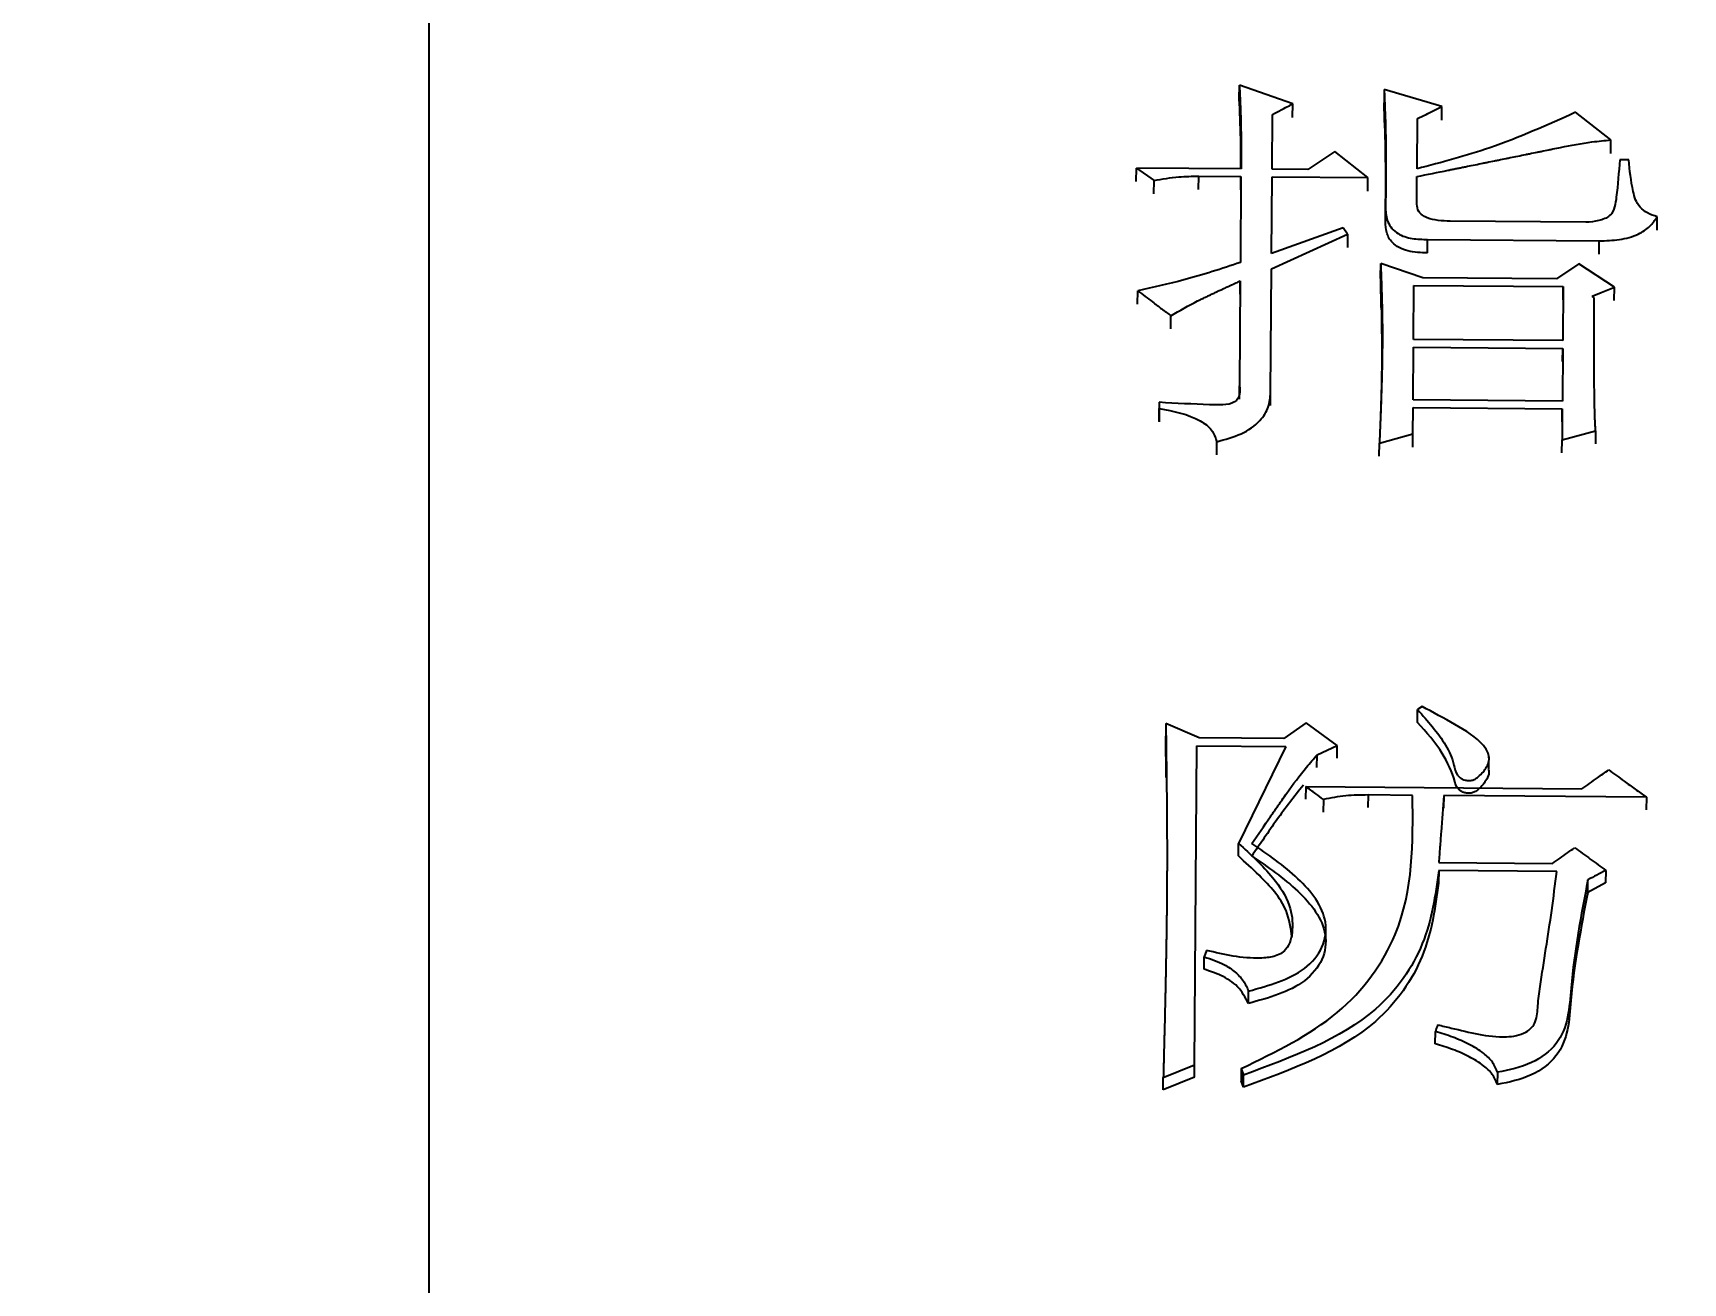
# Model space of a CAD drawing. Header units: millimetres. Extents: x 1726 to 4771, y 590 to 2743.
# Drawn here: x 2452.31 to 2460.33, y 2309.4 to 2315.47 of the extents above; entities that cross this region are included whole.
import ezdxf

# ---------------------------------------------------------------- set-up
doc = ezdxf.new("R2010")
doc.units = ezdxf.units.MM
doc.layers.add('AM_5', color=3, linetype='Continuous', lineweight=25)
doc.styles.add('SLDTEXTSTYLE1', font='txt.shx', dxfattribs={"width": 0.7, "bigfont": 'gbcbig.shx'})
doc.dimstyles.new('SLDDIMSTYLE12$0', dxfattribs={"dimtxt": 12, "dimasz": 10, "dimexe": 0, "dimexo": 0.0625, "dimgap": 0.875, "dimtad": 1, "dimdec": 1, "dimlfac": 1.8, "dimrnd": 1e-09, "dimzin": 12, "dimdsep": 46, "dimtxsty": 'SLDTEXTSTYLE1', "dimcen": 0.09, "dimdle": 8.16, "dimclrd": 3, "dimclre": 3, "dimadec": 0, "dimazin": 3, "dimtfac": 1, "dimtdec": 1, "dimtofl": 0, "dimtmove": 0, "dimatfit": 3, "dimfxl": 0, "dimfrac": 2, "dimtolj": 1, "dimlwd": 5, "dimlwe": 5, "dimarcsym": 0})

# ---------------------------------------------------------------- blocks, each defined once
blk = doc.blocks.new('*D50')
at = {"layer": 'AM_5', "color": 3, "lineweight": 5, "transparency": 16777216}
blk.add_line((2709.5179, 2483.6796), (2315.1182, 2483.6796), dxfattribs=at)
at = {"layer": 'AM_5', "color": 3, "linetype": 'Continuous', "lineweight": 5, "transparency": 16777216}
for p, q in [((2315.1182, 2473.6796), (2315.1182, 2159.8939)), ((2721.1936, 2149.8939), (2315.1182, 2149.8939))]:
    blk.add_line(p, q, dxfattribs=at)
at = {"layer": 'AM_5', "color": 3, "transparency": 16777216}
for points in [[(2313.4515, 2473.6796), (2316.7848, 2473.6796), (2315.1182, 2483.6796)], [(2313.4515, 2159.8939), (2316.7848, 2159.8939), (2315.1182, 2149.8939)]]:
    blk.add_solid(points, dxfattribs=at)
at = {"layer": 'Defpoints', "color": 0, "transparency": 16777216}
for p in [(2709.5804, 2483.6796), (2315.1182, 2149.8939), (2721.2561, 2149.8939)]:
    blk.add_point(p, dxfattribs=at)
at = {"layer": 'AM_5', "color": 0, "transparency": 16777216, "insert": (2300.5289, 2316.7867), "char_height": 12, "attachment_point": 5, "rotation": 90, "style": 'SLDTEXTSTYLE1'}
blk.add_mtext('\\A1;{\\H2.28571x;335}', dxfattribs=at)

msp = doc.modelspace()

# ---------------------------------------------------------------- linework, layer by layer
at = {"color": 7, "linetype": 'Continuous', "lineweight": 25}
for p, q in [((2454.2371, 2279.2009), (2454.2371, 2338.3168)), ((2458.1708, 2315.1514), (2458.1714, 2315.2173)), ((2458.4304, 2315.1267), (2458.1714, 2315.2173)), ((2458.8744, 2315.1967), (2458.8738, 2315.1312)), ((2459.1551, 2315.1133), (2458.8744, 2315.1967)), ((2458.3308, 2314.8095), (2458.3327, 2315.0758)), ((2458.4298, 2315.0612), (2458.4304, 2315.1267)), ((2459.1545, 2315.0478), (2459.1551, 2315.1133)), ((2459.9761, 2314.9513), (2459.804, 2315.0857)), ((2459.034, 2314.8111), (2459.0357, 2315.0552)), ((2459.9755, 2314.8861), (2459.9761, 2314.9513)), ((2458.6343, 2314.8959), (2458.5039, 2314.808)), ((2458.7957, 2314.7685), (2458.6343, 2314.8959)), ((2460.062, 2314.8544), (2460.0187, 2314.8547)), ((2457.6704, 2314.7499), (2457.671, 2314.815)), ((2457.671, 2314.815), (2457.7571, 2314.7549)), ((2458.1794, 2314.8107), (2457.671, 2314.815)), ((2457.7565, 2314.6899), (2457.7571, 2314.7549)), ((2457.973, 2314.7104), (2457.9736, 2314.7754)), ((2457.9736, 2314.7754), (2458.1791, 2314.7737)), ((2458.1791, 2314.7737), (2458.1762, 2314.357)), ((2458.1785, 2314.7086), (2458.1791, 2314.7737)), ((2458.3279, 2314.4006), (2458.3306, 2314.7724)), ((2458.3306, 2314.7724), (2458.7957, 2314.7685)), ((2458.5039, 2314.808), (2458.3308, 2314.8095)), ((2458.7951, 2314.7035), (2458.7957, 2314.7685)), ((2459.0328, 2314.6404), (2459.0337, 2314.774)), ((2458.8805, 2314.5542), (2458.8812, 2314.6193)), ((2458.675, 2314.5243), (2458.3279, 2314.4006)), ((2458.6964, 2314.4944), (2458.675, 2314.5243)), ((2459.8542, 2314.5517), (2459.1945, 2314.5572)), ((2460.2, 2314.5138), (2460.2007, 2314.5786)), ((2458.3274, 2314.3259), (2458.6964, 2314.4944)), ((2458.6964, 2314.4944), (2458.6958, 2314.4297)), ((2459.085, 2314.4039), (2459.0857, 2314.4688)), ((2459.0857, 2314.4688), (2459.9186, 2314.4619)), ((2459.9179, 2314.3972), (2459.9186, 2314.4619)), ((2458.3232, 2313.7261), (2458.3274, 2314.3259)), ((2458.857, 2314.2867), (2458.8577, 2314.3514)), ((2459.0627, 2314.2825), (2458.8577, 2314.3514)), ((2459.7117, 2314.2771), (2459.0627, 2314.2825)), ((2459.8204, 2314.3508), (2459.7117, 2314.2771)), ((2459.9927, 2314.2374), (2459.8204, 2314.3508)), ((2457.677, 2314.1547), (2457.6776, 2314.2193)), ((2458.1756, 2314.2674), (2458.1719, 2313.7575)), ((2458.1749, 2314.203), (2458.1756, 2314.2674)), ((2459.0173, 2313.9834), (2459.0192, 2314.2455)), ((2459.0192, 2314.2455), (2459.7439, 2314.2395)), ((2459.7439, 2314.2395), (2459.7421, 2313.9774)), ((2459.7433, 2314.1751), (2459.7439, 2314.2395)), ((2459.9921, 2314.173), (2459.9927, 2314.2374)), ((2459.895, 2314.1859), (2459.8842, 2314.1934)), ((2457.8384, 2314.034), (2457.839, 2314.0982)), ((2459.7421, 2313.9774), (2459.0173, 2313.9834)), ((2459.0152, 2313.6903), (2459.0171, 2313.9459)), ((2459.0171, 2313.9459), (2459.7418, 2313.9399)), ((2459.7418, 2313.9399), (2459.74, 2313.6842)), ((2459.7411, 2313.8758), (2459.7418, 2313.9399)), ((2458.1713, 2313.6935), (2458.1719, 2313.7575)), ((2458.3225, 2313.6624), (2458.3232, 2313.7261)), ((2457.7811, 2313.5841), (2457.7817, 2313.6478)), ((2457.7819, 2313.6779), (2457.7813, 2313.6142)), ((2457.7819, 2313.6779), (2457.7817, 2313.6478)), ((2459.0141, 2313.5243), (2459.015, 2313.6526)), ((2459.015, 2313.6526), (2459.7397, 2313.6466)), ((2459.74, 2313.6842), (2459.0152, 2313.6903)), ((2459.7397, 2313.6466), (2459.7386, 2313.4957)), ((2459.7391, 2313.5829), (2459.7397, 2313.6466)), ((2458.0612, 2313.4235), (2458.0618, 2313.4869)), ((2458.8508, 2313.4169), (2458.8515, 2313.4804)), ((2458.8515, 2313.4804), (2459.0141, 2313.5243)), ((2459.0134, 2313.4608), (2459.0141, 2313.5243)), ((2459.738, 2313.4322), (2459.7386, 2313.4957)), ((2459.7386, 2313.4957), (2459.9012, 2313.5396)), ((2459.9012, 2313.5396), (2459.9006, 2313.4761)), ((2459.0588, 2312.2014), (2459.037, 2312.1862)), ((2457.8141, 2312.1194), (2457.8135, 2312.0576)), ((2457.9759, 2312.0488), (2457.8141, 2312.1194)), ((2458.4956, 2312.1215), (2458.3869, 2312.0454)), ((2458.6463, 2312.0124), (2458.4956, 2312.1215)), ((2459.0364, 2312.1243), (2459.037, 2312.1862)), ((2457.8151, 2311.8571), (2457.8135, 2312.0576)), ((2458.3869, 2312.0454), (2457.9759, 2312.0488)), ((2457.9536, 2310.4618), (2457.9648, 2312.0104)), ((2457.9648, 2312.0104), (2458.3974, 2312.0068)), ((2458.3974, 2312.0068), (2458.1669, 2311.5372)), ((2458.548, 2311.9054), (2458.5486, 2311.967)), ((2458.5486, 2311.967), (2458.6463, 2312.0124)), ((2458.6457, 2311.9507), (2458.6463, 2312.0124)), ((2459.3831, 2311.9517), (2459.3832, 2311.9602)), ((2459.3825, 2311.8983), (2459.3829, 2311.9401)), ((2458.4934, 2311.8131), (2458.4928, 2311.7517)), ((2458.4934, 2311.8131), (2459.8347, 2311.8019)), ((2458.5795, 2311.7505), (2458.5789, 2311.6892)), ((2458.796, 2311.7719), (2458.7954, 2311.7105)), ((2459.0124, 2311.7701), (2458.796, 2311.7719)), ((2459.1638, 2311.7689), (2459.1632, 2311.7075)), ((2460.1481, 2311.7607), (2459.1638, 2311.7689)), ((2460.1481, 2311.7607), (2460.1475, 2311.6993)), ((2458.1663, 2311.4761), (2458.1669, 2311.5372)), ((2459.1395, 2311.4049), (2459.1389, 2311.344)), ((2459.7128, 2311.4002), (2459.1395, 2311.4049)), ((2459.1398, 2311.4437), (2459.6915, 2311.4392)), ((2459.9509, 2311.4059), (2459.9502, 2311.345)), ((2459.8634, 2311.2992), (2459.864, 2311.3601)), ((2459.9502, 2311.345), (2459.8634, 2311.2992)), ((2458.5907, 2311.0588), (2458.5913, 2311.1193)), ((2458.0117, 2311.0173), (2458.0007, 2310.9861)), ((2458.0001, 2310.9258), (2458.0007, 2310.9861)), ((2458.2152, 2310.7601), (2458.2158, 2310.8202)), ((2459.1225, 2310.5648), (2459.1231, 2310.6247)), ((2457.8017, 2310.4002), (2457.9536, 2310.4618)), ((2457.953, 2310.4021), (2457.9536, 2310.4618)), ((2458.1807, 2310.4442), (2458.1913, 2310.4127)), ((2457.953, 2310.4021), (2457.8011, 2310.3406)), ((2457.8011, 2310.3406), (2457.8017, 2310.4002)), ((2458.1906, 2310.3531), (2458.1801, 2310.3845)), ((2458.1906, 2310.3531), (2458.1913, 2310.4127)), ((2459.4246, 2310.426), (2459.4239, 2310.3663))]:
    msp.add_line(p, q, dxfattribs=at)
at = {"color": 7, "linetype": 'Continuous', "lineweight": 25, "flags": 128}
for points in [[(2459.8842, 2314.1934), (2459.9283, 2314.2113), (2459.9605, 2314.2243), (2459.9927, 2314.2374)], [(2458.1807, 2310.4442), (2458.1804, 2310.4199), (2458.1802, 2310.4022), (2458.1801, 2310.3845)]]:
    msp.add_lwpolyline(points, dxfattribs=at)
at = {"color": 7, "linetype": 'Continuous', "lineweight": 25}
for points, knots in [([(2458.1714, 2315.2173), (2458.1716, 2315.2151), (2458.1718, 2315.2107), (2458.1721, 2315.204), (2458.1724, 2315.1974), (2458.1727, 2315.1907), (2458.173, 2315.184), (2458.1733, 2315.1774), (2458.1737, 2315.1707), (2458.174, 2315.1641), (2458.1743, 2315.1574), (2458.1746, 2315.1508), (2458.1749, 2315.1441), (2458.1751, 2315.1375), (2458.1754, 2315.1308), (2458.1757, 2315.1241), (2458.176, 2315.1175), (2458.1762, 2315.1108), (2458.1765, 2315.1042), (2458.1767, 2315.0975), (2458.177, 2315.0908), (2458.1771, 2315.0853), (2458.1773, 2315.0797), (2458.1775, 2315.0742), (2458.1777, 2315.0675), (2458.1779, 2315.0608), (2458.1781, 2315.0542), (2458.1782, 2315.0475), (2458.1784, 2315.0408), (2458.1785, 2315.0342), (2458.1787, 2315.0275), (2458.1788, 2315.0219), (2458.1789, 2315.0164), (2458.179, 2315.0108), (2458.1791, 2315.0041), (2458.1791, 2314.9975), (2458.1792, 2314.9908), (2458.1793, 2314.9841), (2458.1794, 2314.9774), (2458.1794, 2314.9708), (2458.1795, 2314.9641), (2458.1795, 2314.9574), (2458.1796, 2314.9518), (2458.1796, 2314.9463), (2458.1796, 2314.9407), (2458.1796, 2314.934), (2458.1797, 2314.9274), (2458.1797, 2314.9207), (2458.1797, 2314.914), (2458.1797, 2314.9073), (2458.1797, 2314.9006), (2458.1797, 2314.8939), (2458.1797, 2314.8884), (2458.1797, 2314.8828), (2458.1797, 2314.8772), (2458.1796, 2314.8705), (2458.1796, 2314.8638), (2458.1796, 2314.8572), (2458.1796, 2314.8505), (2458.1795, 2314.8438), (2458.1795, 2314.8371), (2458.1795, 2314.8304), (2458.1795, 2314.8248), (2458.1794, 2314.8183), (2458.1794, 2314.814), (2458.1794, 2314.8107)], [0, 0, 0, 0, 0.01641, 0.03282, 0.04923, 0.06564, 0.08205, 0.098461, 0.114871, 0.131281, 0.147691, 0.164101, 0.180511, 0.196921, 0.213331, 0.229741, 0.246151, 0.262561, 0.278972, 0.295382, 0.311792, 0.328202, 0.336407, 0.352817, 0.369227, 0.385637, 0.402047, 0.418457, 0.434867, 0.451278, 0.467688, 0.484098, 0.492303, 0.508713, 0.525123, 0.541533, 0.557943, 0.574353, 0.590763, 0.607173, 0.623583, 0.639994, 0.656404, 0.664609, 0.681019, 0.697429, 0.713839, 0.730249, 0.746659, 0.763069, 0.779479, 0.795889, 0.8123, 0.820505, 0.836915, 0.853325, 0.869735, 0.886145, 0.902555, 0.918965, 0.935375, 0.951785, 0.968195, 0.9764, 1, 1, 1, 1]), ([(2458.8744, 2315.1967), (2458.8747, 2315.191), (2458.875, 2315.1825), (2458.8755, 2315.1711), (2458.8758, 2315.1626), (2458.8762, 2315.154), (2458.8765, 2315.1455), (2458.8768, 2315.1369), (2458.8773, 2315.1256), (2458.8778, 2315.1113), (2458.8784, 2315.0942), (2458.879, 2315.0771), (2458.8802, 2315.0429), (2458.8811, 2315.0087), (2458.8818, 2314.9744), (2458.8821, 2314.9573), (2458.8823, 2314.9401), (2458.8825, 2314.923), (2458.8827, 2314.9058), (2458.8828, 2314.883), (2458.8829, 2314.8601), (2458.8829, 2314.8372), (2458.8829, 2314.82), (2458.8828, 2314.8028), (2458.8828, 2314.7857), (2458.8827, 2314.7713), (2458.8826, 2314.7599), (2458.8825, 2314.7513), (2458.8825, 2314.7427), (2458.8824, 2314.7341), (2458.8823, 2314.7255), (2458.8823, 2314.7169), (2458.8822, 2314.7083), (2458.8821, 2314.6997), (2458.882, 2314.6882), (2458.8818, 2314.6768), (2458.8817, 2314.6653), (2458.8816, 2314.6567), (2458.8815, 2314.6495), (2458.8815, 2314.6438), (2458.8814, 2314.6395), (2458.8814, 2314.6352), (2458.8813, 2314.6309), (2458.8813, 2314.6256), (2458.8812, 2314.6217), (2458.8812, 2314.6193)], [0, 0, 0, 0, 0.0296999, 0.0445499, 0.0593998, 0.0742498, 0.0890998, 0.1039497, 0.1187997, 0.1484997, 0.1781996, 0.2078995, 0.2375995, 0.3564001, 0.3861, 0.4158, 0.4454999, 0.4751999, 0.5048998, 0.5345998, 0.5939997, 0.6236997, 0.6533996, 0.6830996, 0.7127995, 0.7424995, 0.7573494, 0.7721994, 0.7870494, 0.8018993, 0.8167493, 0.8315993, 0.8464492, 0.8612992, 0.8761492, 0.9058491, 0.9206991, 0.935549, 0.950399, 0.957824, 0.965249, 0.972674, 0.9800989, 0.9875239, 1, 1, 1, 1]), ([(2458.179, 2314.8107), (2458.179, 2314.8246), (2458.1792, 2314.8742), (2458.1781, 2314.9879), (2458.1737, 2315.0874), (2458.1708, 2315.1514)], [0, 0, 0, 0, 0.1219629, 0.4351498, 1, 1, 1, 1]), ([(2458.3327, 2315.0758), (2458.3464, 2315.0829), (2458.3695, 2315.095), (2458.4021, 2315.1119), (2458.421, 2315.1218), (2458.4304, 2315.1267)], [0, 0, 0, 0, 0.419954, 0.709976, 1, 1, 1, 1]), ([(2458.8805, 2314.5542), (2458.8811, 2314.6001), (2458.8824, 2314.7195), (2458.8821, 2314.9119), (2458.8766, 2315.0579), (2458.8738, 2315.1309)], [0, 0, 0, 0, 0.237913, 0.618881, 1, 1, 1, 1]), ([(2459.804, 2315.0857), (2459.6677, 2315.0242), (2459.4228, 2314.9138), (2459.1534, 2314.8427), (2459.034, 2314.8111)], [0, 0, 0, 0, 0.556567, 1, 1, 1, 1]), ([(2459.0357, 2315.0552), (2459.0497, 2315.062), (2459.0766, 2315.0751), (2459.1164, 2315.0944), (2459.1422, 2315.107), (2459.1551, 2315.1133)], [0, 0, 0, 0, 0.3509838, 0.6754913, 1, 1, 1, 1]), ([(2459.0337, 2314.774), (2459.084, 2314.7842), (2459.1406, 2314.7956), (2459.2035, 2314.8083), (2459.2192, 2314.8115), (2459.2349, 2314.8147), (2459.2475, 2314.8172), (2459.2632, 2314.8204), (2459.2852, 2314.8248), (2459.3166, 2314.8312), (2459.348, 2314.8376), (2459.3795, 2314.8439), (2459.4046, 2314.849), (2459.436, 2314.8554), (2459.4612, 2314.8605), (2459.5052, 2314.8694), (2459.5429, 2314.8771), (2459.5869, 2314.886), (2459.612, 2314.8911), (2459.6434, 2314.8975), (2459.6686, 2314.9026), (2459.7, 2314.909), (2459.7691, 2314.9231), (2459.8625, 2314.9415), (2459.9452, 2314.9486), (2459.9761, 2314.9513)], [0, 0, 0, 0, 0.160709, 0.180798, 0.200887, 0.210931, 0.23102, 0.241064, 0.261152, 0.30133, 0.341507, 0.361596, 0.401773, 0.421862, 0.462039, 0.482128, 0.562482, 0.582571, 0.622748, 0.642837, 0.683014, 0.703103, 0.74328, 0.904095, 1, 1, 1, 1]), ([(2460.0187, 2314.8547), (2460.014, 2314.7942), (2460.0081, 2314.718), (2459.9958, 2314.6275), (2459.9762, 2314.58), (2459.9165, 2314.5569), (2459.8752, 2314.5535), (2459.8542, 2314.5517)], [0, 0, 0, 0, 0.489877, 0.617073, 0.743751, 0.869803, 1, 1, 1, 1]), ([(2460.2007, 2314.5786), (2460.1844, 2314.584), (2460.1523, 2314.5947), (2460.1019, 2314.6343), (2460.0751, 2314.7265), (2460.0672, 2314.8037), (2460.062, 2314.8544)], [0, 0, 0, 0, 0.127818, 0.252018, 0.508407, 1, 1, 1, 1]), ([(2457.7571, 2314.7549), (2457.7969, 2314.762), (2457.8682, 2314.7746), (2457.9413, 2314.7751), (2457.9736, 2314.7754)], [0, 0, 0, 0, 0.558835, 1, 1, 1, 1]), ([(2458.8812, 2314.6193), (2458.8825, 2314.597), (2458.8851, 2314.5519), (2458.9328, 2314.4937), (2459.0101, 2314.4698), (2459.0603, 2314.4691), (2459.0857, 2314.4688)], [0, 0, 0, 0, 0.26803, 0.540931, 0.767912, 1, 1, 1, 1]), ([(2459.1945, 2314.5572), (2459.1554, 2314.5588), (2459.1064, 2314.5607), (2459.0591, 2314.5857), (2459.0368, 2314.6076), (2459.0343, 2314.6276), (2459.0328, 2314.6404)], [0, 0, 0, 0, 0.51629, 0.647429, 0.774862, 1, 1, 1, 1]), ([(2459.085, 2314.4039), (2459.0525, 2314.4043), (2458.9888, 2314.4051), (2458.9119, 2314.4453), (2458.8834, 2314.5017), (2458.8815, 2314.5368), (2458.8805, 2314.5542)], [0, 0, 0, 0, 0.294945, 0.576546, 0.789412, 1, 1, 1, 1]), ([(2459.9186, 2314.4619), (2459.9516, 2314.4628), (2460.0173, 2314.4645), (2460.1038, 2314.4884), (2460.1673, 2314.5291), (2460.1896, 2314.5623), (2460.2007, 2314.5786)], [0, 0, 0, 0, 0.288794, 0.57293, 0.789593, 1, 1, 1, 1]), ([(2458.1762, 2314.357), (2458.0854, 2314.327), (2457.923, 2314.2731), (2457.7527, 2314.2358), (2457.6776, 2314.2193)], [0, 0, 0, 0, 0.5588861, 1, 1, 1, 1]), ([(2458.8577, 2314.3514), (2458.8579, 2314.3456), (2458.8582, 2314.3369), (2458.8586, 2314.3254), (2458.8589, 2314.3167), (2458.8592, 2314.3081), (2458.8595, 2314.2994), (2458.8598, 2314.2907), (2458.8601, 2314.2821), (2458.8604, 2314.2734), (2458.8607, 2314.2647), (2458.861, 2314.256), (2458.8613, 2314.2474), (2458.8615, 2314.2387), (2458.8618, 2314.23), (2458.8621, 2314.2213), (2458.8623, 2314.2127), (2458.8626, 2314.204), (2458.8629, 2314.1924), (2458.8633, 2314.1779), (2458.8638, 2314.1606), (2458.8642, 2314.1432), (2458.8646, 2314.1258), (2458.8649, 2314.1084), (2458.8652, 2314.091), (2458.8654, 2314.0736), (2458.8658, 2314.0388), (2458.8659, 2314.004), (2458.8658, 2313.9692), (2458.8657, 2313.9517), (2458.8655, 2313.9285), (2458.8652, 2313.8994), (2458.8646, 2313.8646), (2458.8638, 2313.8297), (2458.863, 2313.7947), (2458.8622, 2313.7656), (2458.8613, 2313.7365), (2458.8605, 2313.7132), (2458.8597, 2313.6899), (2458.8591, 2313.6724), (2458.8585, 2313.6549), (2458.8579, 2313.6404), (2458.8575, 2313.6287), (2458.8572, 2313.62), (2458.8568, 2313.6112), (2458.8565, 2313.6025), (2458.8561, 2313.5937), (2458.8558, 2313.5849), (2458.8554, 2313.5762), (2458.8551, 2313.5674), (2458.8547, 2313.5587), (2458.8543, 2313.5499), (2458.854, 2313.5412), (2458.8537, 2313.5339), (2458.8535, 2313.528), (2458.8533, 2313.5236), (2458.8531, 2313.5193), (2458.8529, 2313.5149), (2458.8527, 2313.5105), (2458.8526, 2313.5061), (2458.8524, 2313.5017), (2458.8522, 2313.4974), (2458.852, 2313.493), (2458.8518, 2313.4873), (2458.8516, 2313.4831), (2458.8515, 2313.4804)], [0, 0, 0, 0, 0.020012, 0.030018, 0.040024, 0.050031, 0.060037, 0.070043, 0.080049, 0.090055, 0.100061, 0.110067, 0.120073, 0.130079, 0.140086, 0.150092, 0.160098, 0.170104, 0.18011, 0.200122, 0.220134, 0.240147, 0.260159, 0.280171, 0.300183, 0.320196, 0.340208, 0.420258, 0.44027, 0.460282, 0.480294, 0.520319, 0.560343, 0.600368, 0.640392, 0.680417, 0.700429, 0.740454, 0.760466, 0.780478, 0.80049, 0.820502, 0.830509, 0.840515, 0.850521, 0.860527, 0.870533, 0.880539, 0.890545, 0.900551, 0.910557, 0.920564, 0.93057, 0.940576, 0.945579, 0.950582, 0.955585, 0.960588, 0.965591, 0.970594, 0.975597, 0.9806, 0.985603, 0.990606, 1, 1, 1, 1]), ([(2458.8609, 2314.1276), (2458.8608, 2314.1316), (2458.8598, 2314.1847), (2458.8584, 2314.2377), (2458.857, 2314.2867)], [0, 0, 0, 0, 0.075401, 1, 1, 1, 1]), ([(2457.6776, 2314.2193), (2457.7017, 2314.2012), (2457.7406, 2314.172), (2457.7945, 2314.1316), (2457.8242, 2314.1093), (2457.839, 2314.0982)], [0, 0, 0, 0, 0.447792, 0.723896, 1, 1, 1, 1]), ([(2457.839, 2314.0982), (2457.8813, 2314.1229), (2457.9263, 2314.1492), (2457.9766, 2314.174), (2457.9878, 2314.1795), (2457.999, 2314.1849), (2458.0102, 2314.1903), (2458.0214, 2314.1957), (2458.0327, 2314.2011), (2458.044, 2314.2065), (2458.0525, 2314.2105), (2458.0638, 2314.2158), (2458.0751, 2314.2211), (2458.085, 2314.2257), (2458.0921, 2314.229), (2458.0977, 2314.2316), (2458.1034, 2314.2342), (2458.1091, 2314.2369), (2458.1148, 2314.2395), (2458.1205, 2314.2421), (2458.1247, 2314.2441), (2458.1304, 2314.2467), (2458.1361, 2314.2493), (2458.1418, 2314.2519), (2458.146, 2314.2539), (2458.1517, 2314.2565), (2458.1574, 2314.2591), (2458.1631, 2314.2617), (2458.1687, 2314.2643), (2458.1728, 2314.2662), (2458.1756, 2314.2674)], [0, 0, 0, 0, 0.396041, 0.420732, 0.445423, 0.494806, 0.519497, 0.544188, 0.59357, 0.618261, 0.642952, 0.667643, 0.717025, 0.741716, 0.754061, 0.778752, 0.791098, 0.803443, 0.828134, 0.84048, 0.852825, 0.865171, 0.889862, 0.902207, 0.914553, 0.926898, 0.951589, 0.963935, 0.97628, 1, 1, 1, 1]), ([(2458.8602, 2314.1568), (2458.8602, 2314.1568), (2458.8602, 2314.1571), (2458.8603, 2314.1514), (2458.8616, 2314.0817), (2458.8646, 2313.8599), (2458.8596, 2313.7), (2458.8567, 2313.6087)], [0, 0, 0, 0, 0.0000418, 0.0049978, 0.0449442, 0.4551843, 1, 1, 1, 1]), ([(2459.9012, 2313.5396), (2459.9011, 2313.5423), (2459.9008, 2313.5475), (2459.9003, 2313.5554), (2459.8998, 2313.566), (2459.8992, 2313.5765), (2459.8987, 2313.5871), (2459.8984, 2313.595), (2459.8979, 2313.6055), (2459.8975, 2313.6161), (2459.8969, 2313.6345), (2459.8963, 2313.6688), (2459.8951, 2313.7425), (2459.8941, 2313.8267), (2459.8942, 2313.9002), (2459.8941, 2313.937), (2459.8941, 2313.958), (2459.8941, 2313.9737), (2459.8942, 2313.9868), (2459.8942, 2313.9999), (2459.8942, 2314.0104), (2459.8942, 2314.0209), (2459.8943, 2314.0314), (2459.8943, 2314.0419), (2459.8943, 2314.0523), (2459.8944, 2314.0602), (2459.8944, 2314.0707), (2459.8945, 2314.0812), (2459.8945, 2314.0916), (2459.8945, 2314.1021), (2459.8946, 2314.1126), (2459.8946, 2314.1231), (2459.8947, 2314.1309), (2459.8947, 2314.1374), (2459.8948, 2314.144), (2459.8948, 2314.1492), (2459.8948, 2314.1545), (2459.8948, 2314.1584), (2459.8949, 2314.1636), (2459.8949, 2314.1688), (2459.8949, 2314.1741), (2459.8949, 2314.1793), (2459.895, 2314.1832), (2459.895, 2314.1859)], [0, 0, 0, 0, 0.012194, 0.024389, 0.036583, 0.060972, 0.073167, 0.085361, 0.097556, 0.121945, 0.134139, 0.182918, 0.280473, 0.475585, 0.573141, 0.621919, 0.646308, 0.670697, 0.695086, 0.70728, 0.731669, 0.743863, 0.756058, 0.780447, 0.792641, 0.804836, 0.81703, 0.841419, 0.853613, 0.865808, 0.890197, 0.902391, 0.914586, 0.92678, 0.932877, 0.945072, 0.951169, 0.957266, 0.963363, 0.975558, 0.981655, 0.987752, 1, 1, 1, 1]), ([(2458.1721, 2313.7575), (2458.1736, 2313.744), (2458.1767, 2313.7167), (2458.152, 2313.6729), (2458.0879, 2313.664), (2457.9672, 2313.6677), (2457.8638, 2313.6734), (2457.7819, 2313.6779)], [0, 0, 0, 0, 0.1113771, 0.2245295, 0.3509063, 0.4860159, 1, 1, 1, 1]), ([(2458.0618, 2313.4869), (2458.1024, 2313.4978), (2458.1822, 2313.5192), (2458.271, 2313.5802), (2458.3171, 2313.6539), (2458.3212, 2313.7022), (2458.3232, 2313.7261)], [0, 0, 0, 0, 0.2918466, 0.5737883, 0.7883462, 1, 1, 1, 1]), ([(2457.7817, 2313.6478), (2457.852, 2313.6344), (2457.9489, 2313.616), (2458.0417, 2313.5466), (2458.0552, 2313.5066), (2458.0618, 2313.4869)], [0, 0, 0, 0, 0.573358, 0.790473, 1, 1, 1, 1]), ([(2457.7813, 2313.614), (2457.7813, 2313.6084), (2457.7812, 2313.5984), (2457.7811, 2313.5884), (2457.7811, 2313.5839)], [0, 0, 0, 0, 0.56, 1, 1, 1, 1]), ([(2459.037, 2312.1862), (2459.0614, 2312.1588), (2459.135, 2312.076), (2459.2074, 2311.9697), (2459.221, 2311.8772), (2459.2431, 2311.8541), (2459.2617, 2311.845), (2459.2816, 2311.8411), (2459.3006, 2311.8427), (2459.3204, 2311.8506), (2459.3484, 2311.8739), (2459.3738, 2311.9059), (2459.387, 2311.9445), (2459.38, 2311.9787), (2459.3363, 2312.0447), (2459.217, 2312.1163), (2459.112, 2312.1728), (2459.0588, 2312.2014)], [0, 0, 0, 0, 0.109651, 0.330682, 0.3864, 0.404634, 0.422868, 0.441529, 0.456387, 0.471247, 0.497612, 0.560433, 0.593185, 0.625961, 0.670922, 0.833212, 1, 1, 1, 1]), ([(2457.8141, 2312.1194), (2457.8143, 2312.1049), (2457.8146, 2312.083), (2457.815, 2312.0538), (2457.8153, 2312.0319), (2457.8156, 2312.01), (2457.8158, 2311.9882), (2457.8161, 2311.9663), (2457.8164, 2311.9443), (2457.8167, 2311.9224), (2457.817, 2311.8932), (2457.8174, 2311.864), (2457.8177, 2311.8347), (2457.8179, 2311.8128), (2457.8182, 2311.7835), (2457.8185, 2311.7542), (2457.8187, 2311.7249), (2457.8189, 2311.703), (2457.8191, 2311.681), (2457.8193, 2311.6517), (2457.8194, 2311.6223), (2457.8196, 2311.593), (2457.8197, 2311.571), (2457.8198, 2311.549), (2457.8198, 2311.5196), (2457.8199, 2311.4902), (2457.8199, 2311.4608), (2457.8198, 2311.4425), (2457.8198, 2311.4278), (2457.8198, 2311.4167), (2457.8198, 2311.4057), (2457.8197, 2311.391), (2457.8197, 2311.3763), (2457.8196, 2311.3616), (2457.8195, 2311.3505), (2457.8195, 2311.3395), (2457.8194, 2311.3285), (2457.8193, 2311.3174), (2457.8193, 2311.3082), (2457.8192, 2311.3009), (2457.8192, 2311.2953), (2457.8191, 2311.288), (2457.8191, 2311.2806), (2457.819, 2311.2732), (2457.8189, 2311.2659), (2457.8189, 2311.2567), (2457.8188, 2311.2456), (2457.8186, 2311.2309), (2457.8185, 2311.2161), (2457.8183, 2311.2014), (2457.8182, 2311.1903), (2457.818, 2311.1756), (2457.8178, 2311.1572), (2457.8175, 2311.135), (2457.8172, 2311.1129), (2457.8169, 2311.0907), (2457.8164, 2311.0612), (2457.8159, 2311.0317), (2457.8154, 2311.0021), (2457.815, 2310.9799), (2457.8146, 2310.9578), (2457.8141, 2310.9282), (2457.8135, 2310.8986), (2457.8129, 2310.869), (2457.8124, 2310.8468), (2457.812, 2310.8246), (2457.8113, 2310.795), (2457.8107, 2310.7653), (2457.81, 2310.7357), (2457.8095, 2310.7134), (2457.8088, 2310.6838), (2457.8081, 2310.6541), (2457.8073, 2310.6244), (2457.8068, 2310.6021), (2457.8063, 2310.5799), (2457.8055, 2310.5501), (2457.8048, 2310.5204), (2457.804, 2310.4907), (2457.8035, 2310.4684), (2457.8027, 2310.4382), (2457.8021, 2310.4155), (2457.8017, 2310.4002)], [0, 0, 0, 0, 0.025705, 0.038557, 0.05141, 0.064262, 0.077115, 0.089967, 0.102819, 0.115672, 0.128524, 0.154229, 0.167082, 0.179934, 0.192786, 0.218491, 0.231344, 0.244196, 0.257049, 0.269901, 0.295606, 0.308458, 0.321311, 0.334163, 0.347016, 0.37272, 0.385573, 0.398425, 0.404851, 0.411278, 0.417704, 0.42413, 0.436983, 0.443409, 0.449835, 0.456261, 0.462687, 0.469114, 0.47554, 0.478753, 0.481966, 0.485179, 0.491605, 0.494818, 0.498032, 0.504458, 0.510884, 0.51731, 0.530163, 0.536589, 0.543015, 0.549441, 0.562294, 0.575146, 0.587999, 0.600851, 0.613703, 0.639408, 0.652261, 0.665113, 0.677966, 0.690818, 0.716523, 0.729375, 0.742228, 0.75508, 0.767933, 0.793637, 0.80649, 0.819342, 0.832195, 0.857899, 0.870752, 0.883604, 0.896457, 0.909309, 0.935014, 0.947866, 0.960719, 0.973571, 1, 1, 1, 1]), ([(2459.3803, 2311.898), (2459.3819, 2311.8921), (2459.3863, 2311.8755), (2459.3688, 2311.8399), (2459.3448, 2311.8082), (2459.3157, 2311.7871), (2459.2972, 2311.7806), (2459.2789, 2311.7799), (2459.2605, 2311.7839), (2459.243, 2311.7924), (2459.2253, 2311.8101), (2459.2079, 2311.8742), (2459.1591, 2311.9867), (2459.0801, 2312.0753), (2459.0364, 2312.1243)], [0, 0, 0, 0, 0.032014, 0.089574, 0.196516, 0.230072, 0.255281, 0.280557, 0.305811, 0.335082, 0.365782, 0.423281, 0.680837, 1, 1, 1, 1]), ([(2458.2318, 2311.5366), (2458.2617, 2311.5801), (2458.2954, 2311.629), (2458.3331, 2311.6832), (2458.3425, 2311.6967), (2458.3519, 2311.7102), (2458.3614, 2311.7237), (2458.3709, 2311.7372), (2458.3842, 2311.7561), (2458.4241, 2311.8128), (2458.4794, 2311.8866), (2458.5316, 2311.9472), (2458.5486, 2311.967)], [0, 0, 0, 0, 0.297523, 0.334713, 0.371903, 0.390498, 0.427689, 0.464879, 0.483474, 0.557855, 0.855503, 1, 1, 1, 1]), ([(2459.8347, 2311.8019), (2459.8473, 2311.8107), (2459.8723, 2311.8283), (2459.9158, 2311.8589), (2459.9468, 2311.8806), (2459.9652, 2311.8935)], [0, 0, 0, 0, 0.288432, 0.576865, 1, 1, 1, 1]), ([(2459.9652, 2311.8935), (2459.99, 2311.8755), (2460.0329, 2311.8443), (2460.0939, 2311.8001), (2460.13, 2311.7738), (2460.1481, 2311.7607)], [0, 0, 0, 0, 0.407194, 0.703597, 1, 1, 1, 1]), ([(2458.482, 2311.8194), (2458.438, 2311.7639), (2458.3717, 2311.6802), (2458.2921, 2311.5637), (2458.2515, 2311.5049), (2458.2312, 2311.4755)], [0, 0, 0, 0, 0.494949, 0.747472, 1, 1, 1, 1]), ([(2458.5795, 2311.7505), (2458.5671, 2311.7595), (2458.5465, 2311.7745), (2458.5178, 2311.7953), (2458.5016, 2311.8071), (2458.4934, 2311.8131)], [0, 0, 0, 0, 0.432643, 0.716321, 1, 1, 1, 1]), ([(2458.1807, 2310.4442), (2458.3474, 2310.5249), (2458.6735, 2310.6827), (2459.0185, 2311.1629), (2459.0147, 2311.5406), (2459.0124, 2311.7701)], [0, 0, 0, 0, 0.291092, 0.569283, 1, 1, 1, 1]), ([(2458.796, 2311.7719), (2458.7597, 2311.7715), (2458.6865, 2311.7707), (2458.6154, 2311.7573), (2458.5795, 2311.7505)], [0, 0, 0, 0, 0.495714, 1, 1, 1, 1]), ([(2459.1638, 2311.7689), (2459.1594, 2311.7101), (2459.1533, 2311.6266), (2459.1453, 2311.5182), (2459.1416, 2311.4685), (2459.1398, 2311.4437)], [0, 0, 0, 0, 0.542952, 0.771476, 1, 1, 1, 1]), ([(2458.1669, 2311.5372), (2458.2257, 2311.4835), (2458.3254, 2311.3927), (2458.4207, 2311.2476), (2458.4333, 2311.1397), (2458.4219, 2311.0673), (2458.4037, 2311.026), (2458.3719, 2310.9997), (2458.3293, 2310.9839), (2458.2059, 2310.9724), (2458.098, 2310.9974), (2458.0117, 2311.0173)], [0, 0, 0, 0, 0.236471, 0.400892, 0.534168, 0.588802, 0.643894, 0.675813, 0.707612, 0.766357, 1, 1, 1, 1]), ([(2458.427, 2311.0802), (2458.421, 2311.1247), (2458.4057, 2311.2363), (2458.2895, 2311.3645), (2458.2004, 2311.4452), (2458.1663, 2311.4761)], [0, 0, 0, 0, 0.290195, 0.728683, 1, 1, 1, 1]), ([(2458.2312, 2311.4755), (2458.309, 2311.4223), (2458.4616, 2311.318), (2458.6047, 2311.1352), (2458.5835, 2310.9692), (2458.4646, 2310.8282), (2458.3146, 2310.7873), (2458.2152, 2310.7601)], [0, 0, 0, 0, 0.254102, 0.497856, 0.622112, 0.749663, 1, 1, 1, 1]), ([(2458.2158, 2310.8202), (2458.3152, 2310.8474), (2458.4653, 2310.8885), (2458.5841, 2311.0296), (2458.6053, 2311.1958), (2458.4622, 2311.3788), (2458.3097, 2311.4833), (2458.2318, 2311.5366)], [0, 0, 0, 0, 0.250217, 0.37779, 0.502112, 0.745933, 1, 1, 1, 1]), ([(2459.6915, 2311.4392), (2459.704, 2311.448), (2459.7284, 2311.4652), (2459.7647, 2311.4908), (2459.7884, 2311.5075), (2459.8002, 2311.5158)], [0, 0, 0, 0, 0.3461188, 0.673059, 1, 1, 1, 1]), ([(2459.8002, 2311.5158), (2459.8253, 2311.4975), (2459.8755, 2311.4609), (2459.9258, 2311.4243), (2459.9509, 2311.4059)], [0, 0, 0, 0, 0.499999, 1, 1, 1, 1]), ([(2459.1395, 2311.4049), (2459.1229, 2311.2852), (2459.0893, 2311.0444), (2458.8066, 2310.6382), (2458.4274, 2310.4992), (2458.1913, 2310.4127)], [0, 0, 0, 0, 0.271558, 0.546438, 1, 1, 1, 1]), ([(2459.1342, 2310.6561), (2459.1562, 2310.6511), (2459.2654, 2310.6263), (2459.3932, 2310.591), (2459.5178, 2310.6018), (2459.5607, 2310.6175), (2459.5925, 2310.6414), (2459.6181, 2310.6849), (2459.6199, 2310.7541), (2459.6445, 2310.9343), (2459.6816, 2311.1515), (2459.7049, 2311.3374), (2459.7128, 2311.4002)], [0, 0, 0, 0, 0.047616, 0.236668, 0.271199, 0.305853, 0.333079, 0.360338, 0.428756, 0.509882, 0.834445, 1, 1, 1, 1]), ([(2459.9509, 2311.4059), (2459.9364, 2311.3983), (2459.9074, 2311.383), (2459.8785, 2311.3677), (2459.864, 2311.3601)], [0, 0, 0, 0, 0.5, 1, 1, 1, 1]), ([(2459.1389, 2311.344), (2459.1222, 2311.2245), (2459.0887, 2310.9839), (2458.8058, 2310.5782), (2458.4267, 2310.4394), (2458.1906, 2310.3531)], [0, 0, 0, 0, 0.2714281, 0.5462526, 1, 1, 1, 1]), ([(2459.864, 2311.3601), (2459.831, 2311.1885), (2459.781, 2310.9281), (2459.7682, 2310.5952), (2459.593, 2310.4606), (2459.4817, 2310.4377), (2459.4246, 2310.426)], [0, 0, 0, 0, 0.492344, 0.747305, 0.87043, 1, 1, 1, 1]), ([(2459.8634, 2311.2992), (2459.8304, 2311.1279), (2459.7804, 2310.8678), (2459.7675, 2310.5353), (2459.5924, 2310.4009), (2459.481, 2310.3781), (2459.4239, 2310.3663)], [0, 0, 0, 0, 0.492228, 0.747139, 0.870314, 1, 1, 1, 1]), ([(2458.2152, 2310.7601), (2458.2002, 2310.7888), (2458.1714, 2310.8439), (2458.0877, 2310.8975), (2458.0275, 2310.9169), (2458.0001, 2310.9258)], [0, 0, 0, 0, 0.370996, 0.713919, 1, 1, 1, 1]), ([(2458.0007, 2310.9861), (2458.0344, 2310.975), (2458.0894, 2310.9567), (2458.1523, 2310.9141), (2458.1936, 2310.8705), (2458.2085, 2310.8369), (2458.2158, 2310.8202)], [0, 0, 0, 0, 0.34974, 0.571287, 0.787704, 1, 1, 1, 1]), ([(2459.1342, 2310.6561), (2459.1332, 2310.6535), (2459.1309, 2310.6469), (2459.1272, 2310.6365), (2459.1245, 2310.6286), (2459.1231, 2310.6247)], [0, 0, 0, 0, 0.252887, 0.626447, 1, 1, 1, 1]), ([(2459.4246, 2310.426), (2459.4176, 2310.4428), (2459.4035, 2310.477), (2459.3543, 2310.5231), (2459.2883, 2310.5634), (2459.208, 2310.5976), (2459.1515, 2310.6157), (2459.1231, 2310.6247)], [0, 0, 0, 0, 0.162412, 0.328967, 0.549592, 0.773853, 1, 1, 1, 1]), ([(2459.4239, 2310.3663), (2459.417, 2310.3832), (2459.4029, 2310.4173), (2459.3537, 2310.4634), (2459.2877, 2310.5036), (2459.2074, 2310.5377), (2459.1509, 2310.5558), (2459.1225, 2310.5648)], [0, 0, 0, 0, 0.162317, 0.328828, 0.549463, 0.773777, 1, 1, 1, 1])]:
    msp.add_open_spline(points, degree=3, knots=knots, dxfattribs=at)

# ---------------------------------------------------------------- dimensions: what is measured, and where the dimension line sits
at = {"layer": 'AM_5'}
dim = msp.add_linear_dim(base=(2315.1182, 2149.8939), p1=(2709.5804, 2483.6796), p2=(2721.2561, 2149.8939), angle=90, text='{\\H2.28571x;335}', dimstyle='SLDDIMSTYLE12$0', override={"dimlfac": 1}, dxfattribs=at)
dim.commit()
dim.dimension.update_dxf_attribs({"geometry": '*D50', "text_midpoint": (2300.5289, 2316.7867)})

doc.saveas('drawing.dxf')
